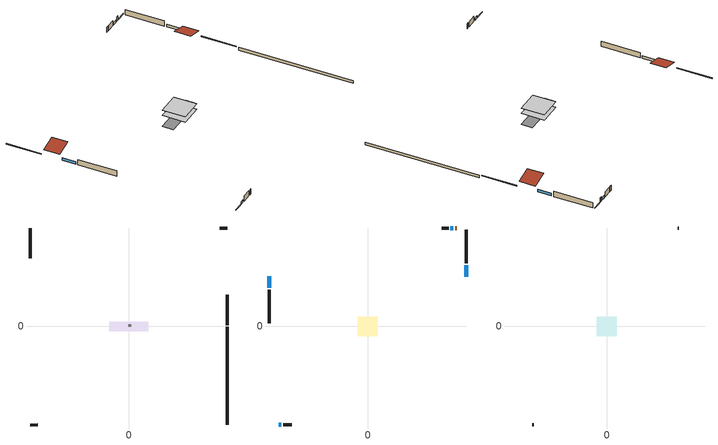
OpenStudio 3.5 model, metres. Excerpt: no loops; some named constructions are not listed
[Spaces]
air source heat pump airloop ret air space
 floor adiabatic (AdiabaticConst): 0,0 0,1 1,1 1,0 z0
 wall adiabatic (AdiabaticConst): 0,0 1,0 1,1 0,1 0,0 z0:1
 ceiling adiabatic (AdiabaticConst): 1,0 1,1 0,1 0,0 z1
crawlspace - unvented 1
 floor foundation (Slab1 construction): -9.91,-2.44 -9.91,2.44 9.91,2.44 9.91,-2.44 z-0.91
 wall outside (RimJoist4 construction): -49.57,-49.57 -45.81,-49.57 z0.3:0.61
 wall outside (RimJoist3 construction): -49.57,49.57 -49.57,34.3 z0.3:0.61
 wall outside (RimJoist2 construction): 49.57,49.57 45.81,49.57 z0.3:0.61
 wall outside (RimJoist1 construction): 49.57,0.74 49.57,16.01 z0.3:0.61
 wall foundation (FoundationWall1 construction): 49.57,-49.57 49.57,-0.19 z-0.91:0.3
living space 1
 floor to crawlspace - unvented 1 (Floor1 construction): -4.91,-4.91 -4.91,4.91 4.91,4.91 4.91,-4.91 z0.3
 wall outside (AdiabaticWallConstruction 1): 44.88,49.57 43.96,49.57 z0.3:2.34
 wall outside (AdiabaticWallConstruction): -44.88,-49.57 -43.42,-49.57 / -49.57,25.38 -49.57,19.44 / 43.04,49.57 41.57,49.57 / 49.57,24.93 49.57,30.87 z0.3:1.52
 wall outside (Wall4 construction): -42.49,-49.57 -38.34,-49.57 z0.3:2.74
 wall outside (Wall3 construction): -49.57,18.51 -49.57,1.67 z0.3:2.74
 wall outside (Wall2 construction): 40.64,49.57 37.26,49.57 z0.3:2.74
 wall outside (Wall1 construction): 49.57,31.8 49.57,48.64 z0.3:2.74
 window (WindowConstruction 3): -44.88,-49.57 -43.42,-49.57 z0.3:1.52
 window (WindowConstruction 2): -49.57,25.38 -49.57,19.44 z0.3:1.52
 window (WindowConstruction 1): 43.04,49.57 41.57,49.57 z0.3:1.52
 window (WindowConstruction): 49.57,24.93 49.57,30.87 z0.3:1.52
 door (Door): 44.88,49.57 43.97,49.57 z0.3:2.34
attic - vented 1
 floor to living space 1 (Floor2 construction Reversed): -4.91,-4.91 -4.91,4.91 4.91,4.91 4.91,-4.91 z2.74
 wall outside (Wall6 construction): -37.41,-49.57 -36.8,-49.57 z0.3:2.74
 wall outside (Wall5 construction): 36.33,49.57 35.72,49.57 z0.3:2.74
 roof outside (Roof2 construction): 49.57,24,2.74 42.72,24,4.45 42.72,16.94,4.45 49.57,16.94,2.74
 roof outside (Roof1 construction): -49.57,26.31,2.74 -42.72,26.31,4.45 -42.72,33.37,4.45 -49.57,33.37,2.74
[Construction]
Floor2 construction: ceiling loosefill ins, ceiling stud and cavity, gypsum board
Floor1 construction Reversed: floor covering, osb sheathing 0.75 in., floor stud and cavity
[Material] Roughness=Rough; Thermal Absorptance=0.9
Name | Thickness {m} | Conductivity {W/m-K} | Density {kg/m3} | Specific Heat {J/kg-K} | Solar Absorptance | Visible Absorptance
ceiling stud and cavity | 0.1397 | 1.03165 | 65.682 | 1177.47 | 0.7 | 0.7
ceiling loosefill ins | 0.0846667 | 0.0480833 | 16.02 | 1046.75 | 0.7 | 0.7
floor covering | 0.0127 | 0.0433444 | 54.468 | 1339.84 | 0.6 | 0.6
osb sheathing 0.75 in. | 0.01905 | 0.115458 | 512.64 | 1214.23 | 0.7 | 0.7
floor stud and cavity | 0.1397 | 0.27731 | 92.3553 | 1139.71 | 0.7 | 0.7
gypsum board | 0.0127 | 0.160291 | 801 | 837.4 | 0.6 | 0.6
[Schedule:Day]
interior lighting schedule allday9: 1, 0, 0.0890909, 4, 0, 0.0742424, 5, 0, 0.0816667, 6, 0, 0.133636, 7, 0, 0.222727, 8, 0, 0.282121, 10, 0, 0.304394, 11, 0, 0.289545, 12, 0, 0.274697, 13, 0, 0.267273, 14, 0, 0.259848, 15, 0, 0.274697, 16, 0, 0.304394, 17, 0, 0.371212, 18, 0, 0.482576, 19, 0, 0.638485, 20, 0, 0.779545, 21, 0, 0.816667, 22, 0, 0.586515, 23, 0, 0.29697, 24, 0, 0.133636
interior lighting schedule allday8: 1, 0, 0.08, 4, 0, 0.0666667, 5, 0, 0.0733333, 6, 0, 0.12, 7, 0, 0.2, 8, 0, 0.253333, 10, 0, 0.273333, 11, 0, 0.26, 12, 0, 0.246667, 13, 0, 0.24, 14, 0, 0.233333, 15, 0, 0.246667, 16, 0, 0.273333, 17, 0, 0.333333, 18, 0, 0.433333, 19, 0, 0.573333, 20, 0, 0.7, 21, 0, 0.733333, 22, 0, 0.526667, 23, 0, 0.266667, 24, 0, 0.12
interior lighting schedule allday7: 1, 0, 0.0745455, 4, 0, 0.0621212, 5, 0, 0.0683333, 6, 0, 0.111818, 7, 0, 0.186364, 8, 0, 0.236061, 10, 0, 0.254697, 11, 0, 0.242273, 12, 0, 0.229848, 13, 0, 0.223636, 14, 0, 0.217424, 15, 0, 0.229848, 16, 0, 0.254697, 17, 0, 0.310606, 18, 0, 0.403788, 19, 0, 0.534242, 20, 0, 0.652273, 21, 0, 0.683333, 22, 0, 0.490758, 23, 0, 0.248485, 24, 0, 0.111818
interior lighting schedule allday6: 1, 0, 0.0727273, 4, 0, 0.0606061, 5, 0, 0.0666667, 6, 0, 0.109091, 7, 0, 0.181818, 8, 0, 0.230303, 10, 0, 0.248485, 11, 0, 0.236364, 12, 0, 0.224242, 13, 0, 0.218182, 14, 0, 0.212121, 15, 0, 0.224242, 16, 0, 0.248485, 17, 0, 0.30303, 18, 0, 0.393939, 19, 0, 0.521212, 20, 0, 0.636364, 21, 0, 0.666667, 22, 0, 0.478788, 23, 0, 0.242424, 24, 0, 0.109091
interior lighting schedule allday5: 1, 0, 0.0763636, 4, 0, 0.0636364, 5, 0, 0.07, 6, 0, 0.114545, 7, 0, 0.190909, 8, 0, 0.241818, 10, 0, 0.260909, 11, 0, 0.248182, 12, 0, 0.235455, 13, 0, 0.229091, 14, 0, 0.222727, 15, 0, 0.235455, 16, 0, 0.260909, 17, 0, 0.318182, 18, 0, 0.413636, 19, 0, 0.547273, 20, 0, 0.668182, 21, 0, 0.7, 22, 0, 0.502727, 23, 0, 0.254545, 24, 0, 0.114545
interior lighting schedule allday4: 1, 0, 0.0845455, 4, 0, 0.0704545, 5, 0, 0.0775, 6, 0, 0.126818, 7, 0, 0.211364, 8, 0, 0.267727, 10, 0, 0.288864, 11, 0, 0.274773, 12, 0, 0.260682, 13, 0, 0.253636, 14, 0, 0.246591, 15, 0, 0.260682, 16, 0, 0.288864, 17, 0, 0.352273, 18, 0, 0.457955, 19, 0, 0.605909, 20, 0, 0.739773, 21, 0, 0.775, 22, 0, 0.556591, 23, 0, 0.281818, 24, 0, 0.126818
interior lighting schedule allday3: 1, 0, 0.0927273, 4, 0, 0.0772727, 5, 0, 0.085, 6, 0, 0.139091, 7, 0, 0.231818, 8, 0, 0.293636, 10, 0, 0.316818, 11, 0, 0.301364, 12, 0, 0.285909, 13, 0, 0.278182, 14, 0, 0.270455, 15, 0, 0.285909, 16, 0, 0.316818, 17, 0, 0.386364, 18, 0, 0.502273, 19, 0, 0.664545, 20, 0, 0.811364, 21, 0, 0.85, 22, 0, 0.610455, 23, 0, 0.309091, 24, 0, 0.139091
interior lighting schedule allday2: 1, 0, 0.100909, 4, 0, 0.0840909, 5, 0, 0.0925, 6, 0, 0.151364, 7, 0, 0.252273, 8, 0, 0.319545, 10, 0, 0.344773, 11, 0, 0.327955, 12, 0, 0.311136, 13, 0, 0.302727, 14, 0, 0.294318, 15, 0, 0.311136, 16, 0, 0.344773, 17, 0, 0.420455, 18, 0, 0.546591, 19, 0, 0.723182, 20, 0, 0.882955, 21, 0, 0.925, 22, 0, 0.664318, 23, 0, 0.336364, 24, 0, 0.151364
interior lighting schedule allday1: 1, 0, 0.108182, 4, 0, 0.0901515, 5, 0, 0.0991667, 6, 0, 0.162273, 7, 0, 0.270455, 8, 0, 0.342576, 10, 0, 0.369621, 11, 0, 0.351591, 12, 0, 0.333561, 13, 0, 0.324545, 14, 0, 0.31553, 15, 0, 0.333561, 16, 0, 0.369621, 17, 0, 0.450758, 18, 0, 0.585985, 19, 0, 0.775303, 20, 0, 0.946591, 21, 0, 0.991667, 22, 0, 0.712197, 23, 0, 0.360606, 24, 0, 0.162273
occupants schedule allday1: 7, 0, 1, 8, 0, 0.868852, 9, 0, 0.409836, 16, 0, 0.245902, 17, 0, 0.295082, 18, 0, 0.540984, 21, 0, 0.885246, 24, 0, 1
